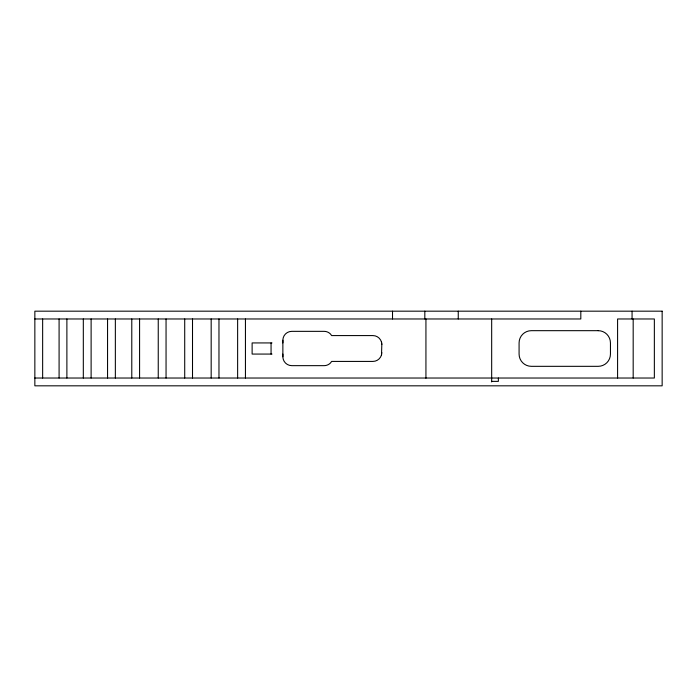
<?xml version="1.0" encoding="UTF-8"?>
<svg xmlns="http://www.w3.org/2000/svg" width="697" height="697" viewBox="0 0 697 697"><rect width="100%" height="100%" fill="white"/><g stroke="black" fill="none" stroke-linecap="round" stroke-linejoin="round"><path stroke-width="1.05" d="M282.86 342.933L282.869 340.258A8.913 8.913 0 0 1 291.79 331.345L324.096 331.345A8.913 8.913 0 0 1 330.404 333.95L331.65 335.579L372.904 335.579A8.913 8.913 0 0 1 381.817 344.492L381.512 354.817M34.85 318.973L580.81 318.973L580.81 311.176M271.987 342.933L252.122 342.933L252.122 354.067L271.987 354.067M34.85 378.027L654.352 378.027L654.352 318.973L617.586 318.973L617.586 378.027M491.673 381.372L498.364 381.372L498.364 378.027M381.512 342.183L381.817 344.492M282.86 354.067L282.869 356.742A8.913 8.913 0 0 0 291.79 365.655L324.096 365.655A8.913 8.913 0 0 0 330.404 363.05L331.65 361.421L372.904 361.421A8.913 8.913 0 0 0 381.817 352.508M633.181 318.973L633.181 378.027M632.066 311.176L632.066 318.973M491.673 318.973L491.673 381.93M458.251 311.176L458.251 318.973M425.937 318.973L425.937 378.218M424.822 311.176L424.822 318.973M392.516 311.176L392.516 318.973M282.869 340.258L282.869 356.742M271.063 342.933L271.063 354.067M245.44 318.973L245.44 378.027M237.633 318.973L237.633 378.027M218.971 318.973L218.971 378.027M211.174 318.973L211.174 378.027M192.511 318.973L192.511 378.027M184.714 318.973L184.714 378.027M166.052 318.973L166.052 378.027M158.245 318.973L158.245 378.027M139.583 318.973L139.583 378.027M131.785 318.973L131.785 378.027M115.353 318.973L115.353 378.027M107.556 318.973L107.556 378.027M91.115 318.973L91.115 378.027M83.318 318.973L83.318 378.027M66.886 318.973L66.886 378.027M59.088 318.973L59.088 378.027M42.648 318.973L42.648 378.027M662.15 311.176L34.85 311.176L34.85 385.824L662.15 385.824L662.15 311.176M598.192 330.674L531.341 330.674A12.258 12.258 0 0 0 519.082 342.933L519.082 354.067A12.258 12.258 0 0 0 531.341 366.326L598.192 366.326A12.258 12.258 0 0 0 610.45 354.067L610.45 342.933A12.258 12.258 0 0 0 598.192 330.674"/></g></svg>
